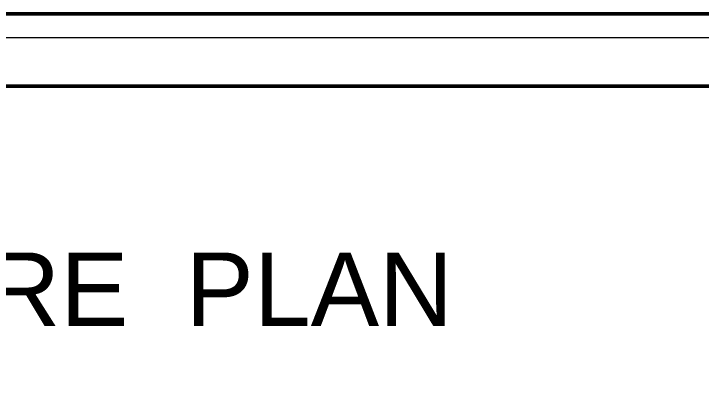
# Model space of a CAD drawing. Header units: inches. Extents: x -279 to 561, y -345 to 342.
# Drawn here: x -232.97 to -227.28, y -65.48 to -62.4 of the extents above; entities that cross this region are included whole.
import ezdxf

# ---------------------------------------------------------------- set-up
doc = ezdxf.new("R2010")
doc.units = ezdxf.units.IN
doc.header["$LTSCALE"] = 0.5
doc.header["$MEASUREMENT"] = 0
doc.layers.add('CADER', color=7, linetype='Continuous')
doc.layers.add('G-ANNO-HLIN', color=5, linetype='Continuous', lineweight=50)
doc.styles.get("Standard").update_dxf_attribs({"font": 'arial.ttf'})

msp = doc.modelspace()

# ---------------------------------------------------------------- linework, layer by layer
at = {"layer": 'CADER', "lineweight": 18}
for points in [[(-239.6294, -62.4011), (-213.9267, -62.4011), (-213.9267, -79.5001), (-239.6294, -79.5001)], [(-239.4336, -62.5969), (-214.1224, -62.5969), (-214.1224, -79.3043), (-239.4336, -79.3043)]]:
    msp.add_lwpolyline(points, close=True, dxfattribs=at)
at = {"layer": 'G-ANNO-HLIN', "color": 0}
for points in [[(-239.6294, -62.4011), (-213.9267, -62.4011), (-213.9267, -79.5001), (-239.6294, -79.5001)], [(-239.03, -63.0005), (-214.526, -63.0005), (-214.526, -78.9007), (-239.03, -78.9007)]]:
    msp.add_lwpolyline(points, close=True, dxfattribs=at)

# ---------------------------------------------------------------- texts
msp.add_text(' FURNITURE  PLAN', height=0.607253).set_placement((-237.1543, -64.9849))

doc.saveas('drawing.dxf')
